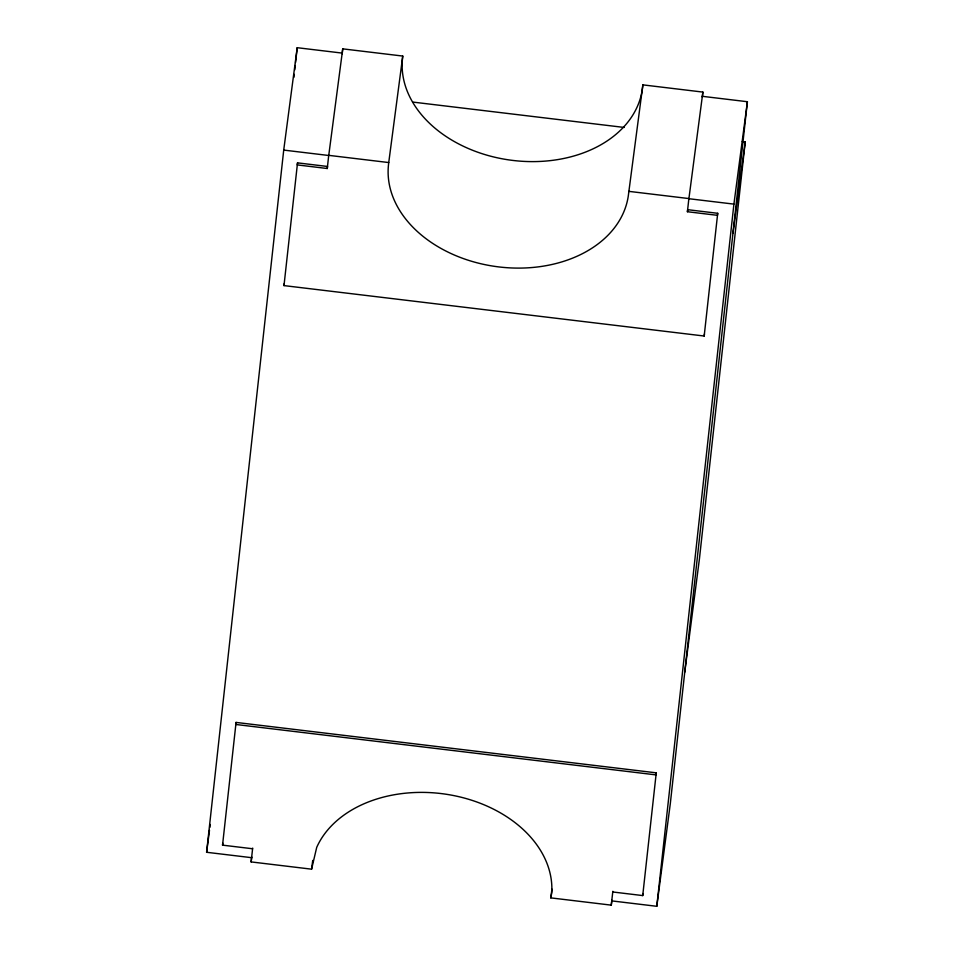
<?xml version="1.0" encoding="UTF-8"?>
<svg xmlns="http://www.w3.org/2000/svg" width="954" height="954" viewBox="0 0 954 954"><rect width="100%" height="100%" fill="white"/><g stroke="black" fill="none" stroke-linecap="round" stroke-linejoin="round"><path stroke-width="1.43" d="M251.617 857.682L206.601 852.28L283.72 150.088L297.207 47.7L342.224 53.102M293.951 77.286L294.273 74.329M294.762 69.892L295.251 65.456M295.573 62.499L297.207 47.7M252.56 848.75L222.544 845.149L236.067 722.416L656.257 772.835L642.722 895.579L612.718 891.978M704.446 333.972L704.183 336.023L283.994 285.604L297.529 162.86L327.532 166.473L327.27 168.512L297.254 164.911L297.529 162.86M312.733 860.425L311.588 869.177L251.117 861.915L252.679 848.082M327.27 168.512L328.713 155.347L388.743 162.55L402.755 56.059L342.736 48.857L328.736 155.49L283.72 150.088M342.736 48.857L342.486 51.051A181.379 132.439 7.5 0 0 342.224 53.901M388.743 162.55L388.493 164.744A120.919 88.293 7.5 0 0 498.906 266.929A120.919 88.293 7.5 0 0 628.603 193.555L642.865 84.87L702.883 92.085L702.645 94.279A181.379 132.439 7.5 0 1 702.287 97.117M311.588 869.177L316.716 847.355A120.919 88.293 7.5 0 1 452.816 795.397A120.919 88.293 7.5 0 1 551.734 892.884L550.792 897.881L611.264 905.143L611.919 900.171M402.755 56.059L402.516 58.254A120.919 88.293 7.5 0 0 512.93 160.439A120.919 88.293 7.5 0 0 642.626 87.064L642.865 84.87M611.264 905.143L612.838 891.298M687.417 211.728L687.691 209.689L717.706 213.291L717.432 215.33L687.417 211.728L688.871 198.563L628.841 191.36M704.183 336.023L717.706 213.291M611.776 900.898L656.793 906.3L733.912 204.12L747.399 101.72L702.382 96.318M747.399 101.72L670.28 803.912L656.793 906.3M742.26 141.609L745.217 141.967L699.425 558.877L684.734 672.248M206.601 852.28L209.498 830.338M209.88 827.404L210.262 824.483M283.994 285.604L284.268 283.553M236.067 722.416L235.805 724.468L655.982 774.886L656.257 772.835M222.544 845.149L222.819 843.109M251.117 861.915L251.773 856.942M550.792 897.881L551.949 889.128M702.883 92.085L688.895 198.718L733.912 204.12M642.722 895.579L642.996 893.528M732.934 233.384L745.217 141.967M413.106 102.114L624.178 127.442"/></g></svg>
